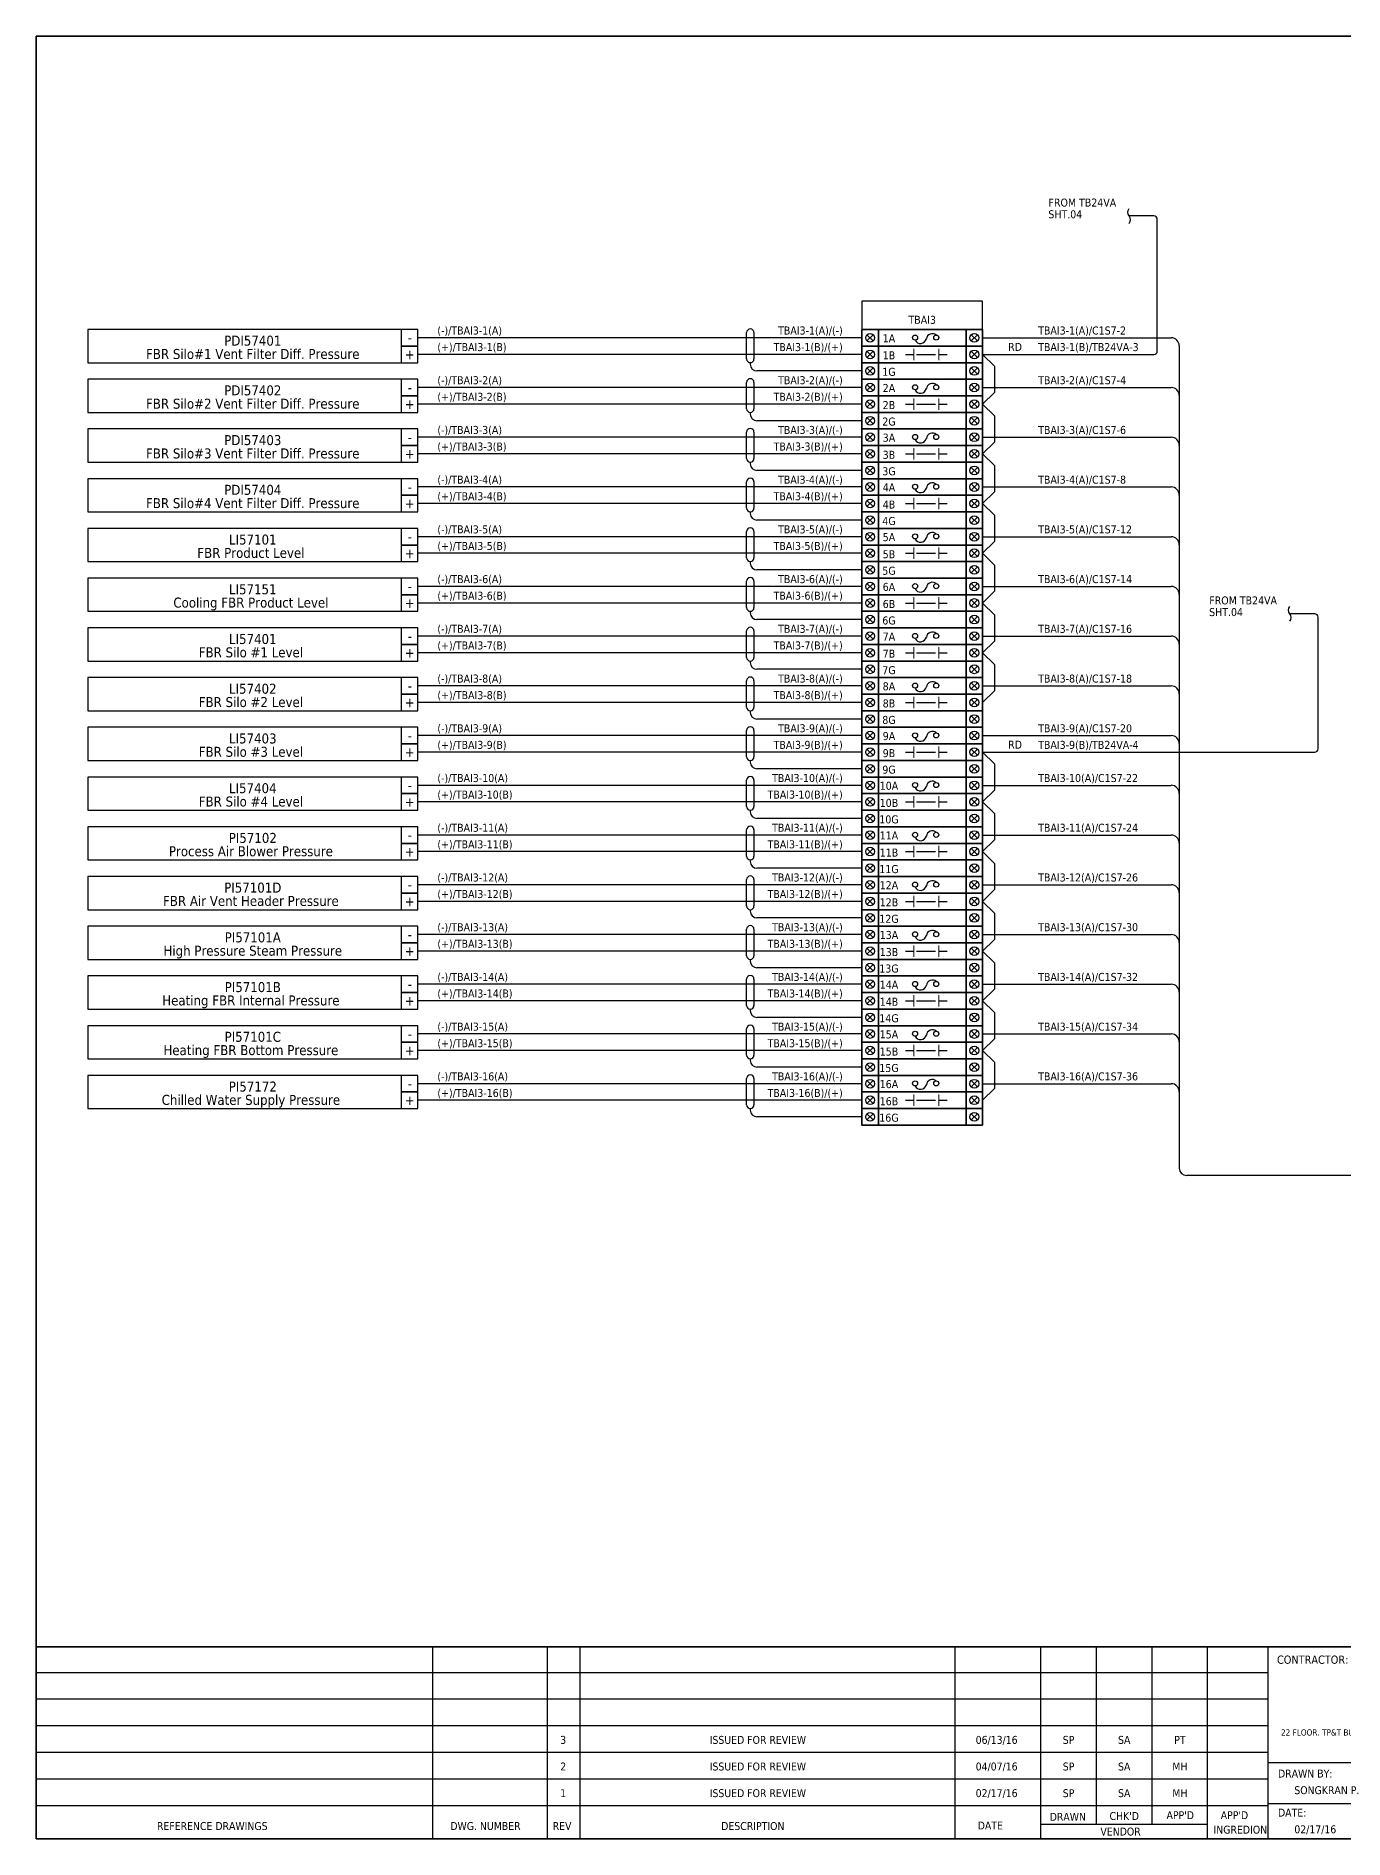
# Model space of a CAD drawing. Header units: millimetres. Extents: x 0 to 1792788, y -13 to 262234.
# Drawn here: x 680159 to 730002, y 184506 to 253193 of the extents above; entities that cross this region are included whole.
import ezdxf
from ezdxf.enums import TextEntityAlignment as Align

# ---------------------------------------------------------------- set-up
doc = ezdxf.new("R2010")
doc.units = ezdxf.units.MM
for name, color, linetype, lineweight in [('GT_1', 9, 'Continuous', 25), ('HELPPOINT', 7, 'Continuous', 25), ('MEMBER', 7, 'Continuous', 25), ('power', 7, 'Continuous', 25)]:
    doc.layers.add(name, color=color, linetype=linetype, lineweight=lineweight)
doc.styles.add('Tahoma', font='')
doc.styles.get('Tahoma').set_extended_font_data('Tahoma')

# ---------------------------------------------------------------- blocks, each defined once
blk = doc.blocks.new('TPA')
at = {"layer": 'GT_1', "color": 4, "ltscale": 25.4}
for p, q in [((14309938, 12749437), (14309938, 12757755)), ((14314900, 12749437), (14314900, 12757755)), ((14316319, 12749437), (14316319, 12757755)), ((14332560, 12749437), (14332560, 12757755)), ((14336263, 12749437), (14336263, 12757755)), ((14338674, 12750067), (14338674, 12757755)), ((14341086, 12750068), (14341086, 12757756)), ((14343490, 12749437), (14343490, 12757755)), ((14346116, 12749437), (14346116, 12757755)), ((14346116, 12756634), (14292753, 12756634)), ((14346116, 12755485), (14292753, 12755485)), ((14346116, 12754332), (14292753, 12754332)), ((14346116, 12753180), (14292753, 12753180)), ((14368833, 12752737), (14346116, 12752737)), ((14346116, 12752028), (14292753, 12752028)), ((14346114, 12750875), (14292753, 12750875)), ((14368833, 12750964), (14346116, 12750964)), ((14343490, 12750067), (14336263, 12750067))]:
    blk.add_line(p, q, dxfattribs=at)
at = {"layer": 'HELPPOINT', "color": 4, "lineweight": 35, "ltscale": 25.4}
for p, q in [((14292753, 12749437), (14292753, 12827491)), ((14292753, 12827491), (14405128, 12827491)), ((14292753, 12749437), (14292753, 12827491)), ((14292753, 12827491), (14405128, 12827491)), ((14405128, 12749437), (14292753, 12749437)), ((14405128, 12749437), (14292753, 12749437))]:
    blk.add_line(p, q, dxfattribs=at)
at = {"layer": 'MEMBER', "color": 4, "lineweight": 35, "ltscale": 25.4}
blk.add_line((14292753, 12757755), (14405128, 12757755), dxfattribs=at)
blk.add_line((14292753, 12757755), (14405128, 12757755), dxfattribs=at)
at = {"color": 4, "insert": (14367280, 12754629), "char_height": 268.15, "attachment_point": 3, "style": 'Tahoma'}
blk.add_mtext('ROCKWELL AUTOMATION THAI CO.,LTD.\\P22 FLOOR. TP&T BUILDING. 1 VIBHAVADEE 19, VIBHAVADEE-RANGSIT RD. CHATUCHAK, CHATUCHAK, BANGKOK 10900 THAILAND\\PTEL +66 (0) 2936-1500 FAX +66 (0) 2936-1511', dxfattribs=at)
at = {"layer": 'MEMBER', "color": 4, "style": 'Tahoma'}
for s, height, p in [('CONTRACTOR:', 356.48, (14346493, 12757021)), ('DRAWN BY:', 342.8, (14346536, 12752097)), ('SONGKRAN P.', 342.77, (14347243, 12751377)), ('REFERENCE DRAWINGS', 342.77, (14297988, 12749826)), ('DWG. NUMBER', 342.77, (14310694, 12749826)), ('REV', 342.8, (14315126, 12749826)), ('DESCRIPTION', 342.77, (14322425, 12749826)), ('DATE', 342.8, (14333532, 12749847)), ('DRAWN', 342.8, (14336649, 12750224)), ("CHK'D", 342.8, (14339241, 12750260)), ("APP'D", 342.8, (14341710, 12750294)), ("APP'D", 342.8, (14344056, 12750294)), ('DATE:', 342.8, (14346536, 12750407)), ('02/17/16', 342.8, (14347243, 12749683)), ('VENDOR', 342.8, (14338846, 12749586)), ('INGREDION', 342.8, (14343744, 12749668))]:
    blk.add_text(s, height=height, dxfattribs=at).set_placement(p)
for s, height, p in [('3', 343, (14315582, 12753726)), ('ISSUED FOR REVIEW', 342.77, (14324013, 12753726)), ('06/13/16', 342.8, (14334352, 12753726)), ('SP', 342.8, (14337466, 12753726)), ('SA', 342.8, (14339877, 12753726)), ('PT', 342.8, (14342288, 12753726)), ('2', 343, (14315582, 12752574)), ('ISSUED FOR REVIEW', 342.77, (14324013, 12752574)), ('04/07/16', 342.8, (14334352, 12752574)), ('SP', 342.8, (14337466, 12752574)), ('SA', 342.8, (14339877, 12752574)), ('MH', 342.8, (14342288, 12752574)), ('1', 343, (14315582, 12751421)), ('ISSUED FOR REVIEW', 342.77, (14324013, 12751421)), ('02/17/16', 342.8, (14334352, 12751421)), ('SP', 342.8, (14337466, 12751421)), ('SA', 342.8, (14339877, 12751421)), ('MH', 342.8, (14342288, 12751421))]:
    blk.add_text(s, height=height, dxfattribs=at).set_placement(p, align=Align.MIDDLE_CENTER)

msp = doc.modelspace()

# ---------------------------------------------------------------- linework, layer by layer
at = {"color": 1, "ltscale": 25.4}
for p, q in [((722760, 246338), (721814, 246338)), ((722887, 241192), (722887, 246211)), ((712059, 241814), (711824, 241579)), ((711824, 241814), (712059, 241579)), ((715798, 241814), (716034, 241579)), ((716034, 241814), (715798, 241579)), ((716232, 241065), (722760, 241065)), ((716232, 241065), (716678, 240619)), ((716678, 240619), (716678, 239617)), ((712059, 239920), (711824, 239685)), ((711824, 239920), (712059, 239685)), ((715798, 239920), (716034, 239685)), ((716034, 239920), (715798, 239685)), ((716232, 239171), (716678, 239617)), ((716232, 239171), (716678, 238724)), ((716678, 238724), (716678, 237723)), ((712059, 238025), (711824, 237790)), ((711824, 238025), (712059, 237790)), ((715798, 238025), (716034, 237790)), ((716034, 238025), (715798, 237790)), ((716232, 237276), (716678, 237723)), ((716232, 237276), (716678, 236830)), ((716678, 236830), (716678, 235828)), ((712059, 236131), (711824, 235896)), ((711824, 236131), (712059, 235896)), ((715798, 236131), (716034, 235896)), ((716034, 236131), (715798, 235896)), ((716232, 235382), (716678, 235828)), ((716232, 235382), (716678, 234935)), ((716678, 234935), (716678, 233934)), ((712059, 234236), (711824, 234001)), ((711824, 234236), (712059, 234001)), ((715798, 234236), (716034, 234001)), ((716034, 234236), (715798, 234001)), ((716232, 233487), (716678, 233934)), ((716232, 233487), (716678, 233041)), ((716678, 233041), (716678, 232039)), ((712059, 232342), (711824, 232107)), ((711824, 232342), (712059, 232107)), ((715798, 232342), (716034, 232107)), ((716034, 232342), (715798, 232107)), ((716232, 231593), (716678, 232039)), ((716232, 231593), (716678, 231146)), ((716678, 231146), (716678, 230145)), ((728886, 231182), (727939, 231182)), ((729013, 226036), (729013, 231055)), ((712059, 230447), (711824, 230212)), ((711824, 230447), (712059, 230212)), ((715798, 230447), (716034, 230212)), ((716034, 230447), (715798, 230212)), ((716232, 229698), (716678, 230145)), ((716232, 229698), (716678, 229252)), ((716678, 229252), (716678, 228250)), ((712059, 228553), (711824, 228318)), ((711824, 228553), (712059, 228318)), ((715798, 228553), (716034, 228318)), ((716034, 228553), (715798, 228318)), ((716232, 227804), (716678, 228250)), ((712059, 226658), (711824, 226423)), ((711824, 226658), (712059, 226423)), ((715798, 226658), (716034, 226423)), ((716034, 226658), (715798, 226423)), ((716232, 225909), (716678, 225463)), ((716232, 225909), (728886, 225909)), ((716678, 225463), (716678, 224462)), ((712059, 224764), (711824, 224529)), ((711824, 224764), (712059, 224529)), ((715798, 224764), (716034, 224529)), ((716034, 224764), (715798, 224529)), ((716232, 224015), (716678, 224462)), ((716232, 224015), (716678, 223568)), ((716678, 223568), (716678, 222567)), ((712059, 222870), (711824, 222635)), ((711824, 222870), (712059, 222635)), ((715798, 222870), (716034, 222635)), ((716034, 222870), (715798, 222635)), ((716232, 222121), (716678, 222567)), ((716232, 222121), (716678, 221674)), ((716678, 221674), (716678, 220673)), ((712059, 220975), (711824, 220740)), ((711824, 220975), (712059, 220740)), ((715798, 220975), (716034, 220740)), ((716034, 220975), (715798, 220740)), ((716232, 220226), (716678, 220673)), ((716232, 220226), (716678, 219780)), ((716678, 219780), (716678, 218778)), ((712059, 219081), (711824, 218846)), ((711824, 219081), (712059, 218846)), ((715798, 219081), (716034, 218846)), ((716034, 219081), (715798, 218846)), ((716232, 218332), (716678, 218778)), ((716232, 218332), (716678, 217885)), ((716678, 217885), (716678, 216884)), ((712059, 217186), (711824, 216951)), ((711824, 217186), (712059, 216951)), ((715798, 217186), (716034, 216951)), ((716034, 217186), (715798, 216951)), ((716232, 216437), (716678, 216884)), ((716232, 216437), (716678, 215991)), ((716678, 215991), (716678, 214989)), ((712059, 215292), (711824, 215057)), ((711824, 215292), (712059, 215057)), ((715798, 215292), (716034, 215057)), ((716034, 215292), (715798, 215057)), ((716232, 214543), (716678, 214989)), ((716232, 214543), (716678, 214096)), ((716678, 214096), (716678, 213095)), ((712059, 213397), (711824, 213162)), ((711824, 213397), (712059, 213162)), ((715798, 213397), (716034, 213162)), ((716034, 213397), (715798, 213162)), ((716232, 212648), (716678, 213095))]:
    msp.add_line(p, q, dxfattribs=at)
at = {"color": 3, "ltscale": 25.4}
for p, q in [((707519, 241894), (707519, 240890)), ((707379, 240750), (707379, 240688)), ((711626, 240434), (707633, 240434)), ((712059, 240551), (711824, 240316)), ((711824, 240551), (712059, 240316)), ((715798, 240551), (716034, 240316)), ((716034, 240551), (715798, 240316)), ((707519, 240000), (707519, 238995)), ((707379, 238855), (707379, 238793)), ((711626, 238539), (707633, 238539)), ((712059, 238657), (711824, 238422)), ((711824, 238657), (712059, 238422)), ((715798, 238657), (716034, 238422)), ((716034, 238657), (715798, 238422)), ((707519, 238105), (707519, 237101)), ((707379, 236961), (707379, 236899)), ((711626, 236645), (707633, 236645)), ((712059, 236762), (711824, 236527)), ((711824, 236762), (712059, 236527)), ((715798, 236762), (716034, 236527)), ((716034, 236762), (715798, 236527)), ((707519, 236211), (707519, 235206)), ((707379, 235066), (707379, 235004)), ((707519, 234316), (707519, 233312)), ((711626, 234750), (707633, 234750)), ((712059, 234868), (711824, 234633)), ((711824, 234868), (712059, 234633)), ((715798, 234868), (716034, 234633)), ((716034, 234868), (715798, 234633)), ((707379, 233172), (707379, 233110)), ((711626, 232856), (707633, 232856)), ((712059, 232973), (711824, 232738)), ((711824, 232973), (712059, 232738)), ((715798, 232973), (716034, 232738)), ((716034, 232973), (715798, 232738)), ((707519, 232422), (707519, 231417)), ((707379, 231277), (707379, 231215)), ((711626, 230961), (707633, 230961)), ((712059, 231079), (711824, 230844)), ((711824, 231079), (712059, 230844)), ((715798, 231079), (716034, 230844)), ((716034, 231079), (715798, 230844)), ((707519, 230527), (707519, 229523)), ((707379, 229383), (707379, 229321)), ((711626, 229067), (707633, 229067)), ((712059, 229184), (711824, 228949)), ((711824, 229184), (712059, 228949)), ((715798, 229184), (716034, 228949)), ((716034, 229184), (715798, 228949)), ((707519, 228633), (707519, 227628)), ((707379, 227489), (707379, 227426)), ((707519, 226739), (707519, 225734)), ((711626, 227172), (707633, 227172)), ((712059, 227290), (711824, 227055)), ((711824, 227290), (712059, 227055)), ((715798, 227290), (716034, 227055)), ((716034, 227290), (715798, 227055)), ((707379, 225594), (707379, 225532)), ((712059, 225395), (711824, 225160)), ((711824, 225395), (712059, 225160)), ((715798, 225395), (716034, 225160)), ((716034, 225395), (715798, 225160)), ((707519, 224844), (707519, 223839)), ((711626, 225278), (707633, 225278)), ((707379, 223700), (707379, 223638)), ((711626, 223384), (707633, 223384)), ((712059, 223501), (711824, 223266)), ((711824, 223501), (712059, 223266)), ((715798, 223501), (716034, 223266)), ((716034, 223501), (715798, 223266)), ((707519, 222950), (707519, 221945)), ((707379, 221805), (707379, 221743)), ((711626, 221489), (707633, 221489)), ((712059, 221607), (711824, 221372)), ((711824, 221607), (712059, 221372)), ((715798, 221607), (716034, 221372)), ((716034, 221607), (715798, 221372)), ((707519, 221055), (707519, 220050)), ((707379, 219911), (707379, 219849)), ((707519, 219161), (707519, 218156)), ((711626, 219595), (707633, 219595)), ((712059, 219712), (711824, 219477)), ((711824, 219712), (712059, 219477)), ((715798, 219712), (716034, 219477)), ((716034, 219712), (715798, 219477)), ((707379, 218016), (707379, 217954)), ((712059, 217818), (711824, 217583)), ((711824, 217818), (712059, 217583)), ((715798, 217818), (716034, 217583)), ((716034, 217818), (715798, 217583)), ((707519, 217266), (707519, 216261)), ((711626, 217700), (707633, 217700)), ((707379, 216122), (707379, 216060)), ((711626, 215806), (707633, 215806)), ((712059, 215923), (711824, 215688)), ((711824, 215923), (712059, 215688)), ((715798, 215923), (716034, 215688)), ((716034, 215923), (715798, 215688)), ((707519, 215372), (707519, 214367)), ((707379, 214227), (707379, 214165)), ((711626, 213911), (707633, 213911)), ((712059, 214029), (711824, 213794)), ((711824, 214029), (712059, 213794)), ((715798, 214029), (716034, 213794)), ((716034, 214029), (715798, 213794)), ((707519, 213477), (707519, 212473)), ((707379, 212333), (707379, 212271)), ((711626, 212017), (707633, 212017)), ((712059, 212134), (711824, 211899)), ((711824, 212134), (712059, 211899)), ((715798, 212134), (716034, 211899)), ((716034, 212134), (715798, 211899))]:
    msp.add_line(p, q, dxfattribs=at)
at = {"color": 4, "ltscale": 25.4}
for p, q in [((711626, 241697), (694709, 241697)), ((716232, 241697), (723420, 241697)), ((723725, 241392), (723725, 210061)), ((711626, 239802), (694709, 239802)), ((716232, 239802), (723420, 239802)), ((711626, 237908), (694709, 237908)), ((716232, 237908), (723420, 237908)), ((711626, 236013), (694709, 236013)), ((716232, 236013), (723420, 236013)), ((711626, 234119), (694709, 234119)), ((716232, 234119), (723420, 234119)), ((711626, 232224), (694709, 232224)), ((716232, 232224), (723420, 232224)), ((711626, 230330), (694709, 230330)), ((716232, 230330), (723420, 230330)), ((711626, 228435), (694709, 228435)), ((716232, 228435), (723420, 228435)), ((711626, 226541), (694709, 226541)), ((716232, 226541), (723420, 226541)), ((711626, 224646), (694709, 224646)), ((716232, 224646), (723420, 224646)), ((711626, 222752), (694709, 222752)), ((716232, 222752), (723420, 222752)), ((711626, 220858), (694709, 220858)), ((716232, 220858), (723420, 220858)), ((711626, 218963), (694709, 218963)), ((716232, 218963), (723420, 218963)), ((711626, 217069), (694709, 217069)), ((716232, 217069), (723420, 217069)), ((711626, 215174), (694709, 215174)), ((716232, 215174), (723420, 215174)), ((711626, 213280), (694709, 213280)), ((716232, 213280), (723420, 213280)), ((753178, 209780), (724006, 209780))]:
    msp.add_line(p, q, dxfattribs=at)
at = {"color": 7, "ltscale": 25.4}
for p, q in [((712059, 241183), (711824, 240948)), ((711824, 241183), (712059, 240948)), ((715798, 241183), (716034, 240948)), ((716034, 241183), (715798, 240948)), ((711626, 241065), (694709, 241065)), ((713293, 241065), (713611, 241065)), ((713711, 241065), (714437, 241065)), ((714565, 241065), (714883, 241065)), ((711626, 239171), (694709, 239171)), ((712059, 239288), (711824, 239053)), ((711824, 239288), (712059, 239053)), ((713293, 239171), (713611, 239171)), ((713711, 239171), (714437, 239171)), ((714565, 239171), (714883, 239171)), ((715798, 239288), (716034, 239053)), ((716034, 239288), (715798, 239053)), ((711626, 237276), (694709, 237276)), ((712059, 237394), (711824, 237159)), ((711824, 237394), (712059, 237159)), ((713293, 237276), (713611, 237276)), ((713711, 237276), (714437, 237276)), ((714565, 237276), (714883, 237276)), ((715798, 237394), (716034, 237159)), ((716034, 237394), (715798, 237159)), ((711626, 235382), (694709, 235382)), ((712059, 235499), (711824, 235264)), ((711824, 235499), (712059, 235264)), ((713293, 235382), (713611, 235382)), ((713711, 235382), (714437, 235382)), ((714565, 235382), (714883, 235382)), ((715798, 235499), (716034, 235264)), ((716034, 235499), (715798, 235264)), ((712059, 233605), (711824, 233370)), ((711824, 233605), (712059, 233370)), ((715798, 233605), (716034, 233370)), ((716034, 233605), (715798, 233370)), ((711626, 233487), (694709, 233487)), ((713293, 233487), (713611, 233487)), ((713711, 233487), (714437, 233487)), ((714565, 233487), (714883, 233487)), ((711626, 231593), (694709, 231593)), ((712059, 231710), (711824, 231475)), ((711824, 231710), (712059, 231475)), ((713293, 231593), (713611, 231593)), ((713711, 231593), (714437, 231593)), ((714565, 231593), (714883, 231593)), ((715798, 231710), (716034, 231475)), ((716034, 231710), (715798, 231475)), ((711626, 229698), (694709, 229698)), ((712059, 229816), (711824, 229581)), ((711824, 229816), (712059, 229581)), ((713293, 229698), (713611, 229698)), ((713711, 229698), (714437, 229698)), ((714565, 229698), (714883, 229698)), ((715798, 229816), (716034, 229581)), ((716034, 229816), (715798, 229581)), ((711626, 227804), (694709, 227804)), ((712059, 227921), (711824, 227686)), ((711824, 227921), (712059, 227686)), ((713293, 227804), (713611, 227804)), ((713711, 227804), (714437, 227804)), ((714565, 227804), (714883, 227804)), ((715798, 227921), (716034, 227686)), ((716034, 227921), (715798, 227686)), ((712059, 226027), (711824, 225792)), ((711824, 226027), (712059, 225792)), ((715798, 226027), (716034, 225792)), ((716034, 226027), (715798, 225792)), ((711626, 225909), (694709, 225909)), ((713293, 225909), (713611, 225909)), ((713711, 225909), (714437, 225909)), ((714565, 225909), (714883, 225909)), ((711626, 224015), (694709, 224015)), ((712059, 224132), (711824, 223897)), ((711824, 224132), (712059, 223897)), ((713293, 224015), (713611, 224015)), ((713711, 224015), (714437, 224015)), ((714565, 224015), (714883, 224015)), ((715798, 224132), (716034, 223897)), ((716034, 224132), (715798, 223897)), ((711626, 222121), (694709, 222121)), ((712059, 222238), (711824, 222003)), ((711824, 222238), (712059, 222003)), ((713293, 222121), (713611, 222121)), ((713711, 222121), (714437, 222121)), ((714565, 222121), (714883, 222121)), ((715798, 222238), (716034, 222003)), ((716034, 222238), (715798, 222003)), ((711626, 220226), (694709, 220226)), ((712059, 220344), (711824, 220109)), ((711824, 220344), (712059, 220109)), ((713293, 220226), (713611, 220226)), ((713711, 220226), (714437, 220226)), ((714565, 220226), (714883, 220226)), ((715798, 220344), (716034, 220109)), ((716034, 220344), (715798, 220109)), ((712059, 218449), (711824, 218214)), ((711824, 218449), (712059, 218214)), ((715798, 218449), (716034, 218214)), ((716034, 218449), (715798, 218214)), ((711626, 218332), (694709, 218332)), ((713293, 218332), (713611, 218332)), ((713711, 218332), (714437, 218332)), ((714565, 218332), (714883, 218332)), ((711626, 216437), (694709, 216437)), ((712059, 216555), (711824, 216320)), ((711824, 216555), (712059, 216320)), ((713293, 216437), (713611, 216437)), ((713711, 216437), (714437, 216437)), ((714565, 216437), (714883, 216437)), ((715798, 216555), (716034, 216320)), ((716034, 216555), (715798, 216320)), ((711626, 214543), (694709, 214543)), ((712059, 214660), (711824, 214425)), ((711824, 214660), (712059, 214425)), ((713293, 214543), (713611, 214543)), ((713711, 214543), (714437, 214543)), ((714565, 214543), (714883, 214543)), ((715798, 214660), (716034, 214425)), ((716034, 214660), (715798, 214425)), ((711626, 212648), (694709, 212648)), ((712059, 212766), (711824, 212531)), ((711824, 212766), (712059, 212531)), ((713293, 212648), (713611, 212648)), ((713711, 212648), (714437, 212648)), ((714565, 212648), (714883, 212648)), ((715798, 212766), (716034, 212531)), ((716034, 212766), (715798, 212531))]:
    msp.add_line(p, q, dxfattribs=at)
at = {"color": 7, "lineweight": 9, "ltscale": 25.4}
for p, q in [((713611, 240848), (713611, 241282)), ((714565, 240848), (714565, 241282)), ((713611, 238954), (713611, 239387)), ((714565, 238954), (714565, 239387)), ((713611, 237060), (713611, 237493)), ((714565, 237060), (714565, 237493)), ((713611, 235165), (713611, 235599)), ((714565, 235165), (714565, 235599)), ((713611, 233271), (713611, 233704)), ((714565, 233271), (714565, 233704)), ((713611, 231376), (713611, 231810)), ((714565, 231376), (714565, 231810)), ((713611, 229482), (713611, 229915)), ((714565, 229482), (714565, 229915)), ((713611, 227587), (713611, 228021)), ((714565, 227587), (714565, 228021)), ((713611, 225693), (713611, 226126)), ((714565, 225693), (714565, 226126)), ((713611, 223798), (713611, 224232)), ((714565, 223798), (714565, 224232)), ((713611, 221904), (713611, 222337)), ((714565, 221904), (714565, 222337)), ((713611, 220009), (713611, 220443)), ((714565, 220009), (714565, 220443)), ((713611, 218115), (713611, 218548)), ((714565, 218115), (714565, 218548)), ((713611, 216220), (713611, 216654)), ((714565, 216220), (714565, 216654)), ((713611, 214326), (713611, 214759)), ((714565, 214326), (714565, 214759)), ((713611, 212431), (713611, 212865)), ((714565, 212431), (714565, 212865))]:
    msp.add_line(p, q, dxfattribs=at)
at = {"color": 1, "ltscale": 25.4}
for points in [[(721814, 246056, 0.351), (721814, 246338, -0.351), (721814, 246620, 2.081666)], [(727939, 230901, 0.351), (727939, 231182, -0.351), (727939, 231464, 2.081666)]]:
    msp.add_lwpolyline(points, format="xyb", dxfattribs=at)
at = {"color": 4, "ltscale": 25.4}
msp.add_lwpolyline([(711626, 242012), (716232, 242012), (716232, 243091), (711626, 243091)], close=True, dxfattribs=at)
at = {"color": 2, "ltscale": 25.4}
for points in [[(682128, 240749), (694709, 240749), (694709, 242012), (682128, 242012)], [(682128, 238855), (694709, 238855), (694709, 240118), (682128, 240118)], [(682128, 236961), (694709, 236961), (694709, 238223), (682128, 238223)], [(682128, 235066), (694709, 235066), (694709, 236329), (682128, 236329)], [(682128, 233172), (694709, 233172), (694709, 234435), (682128, 234435)], [(682128, 231277), (694709, 231277), (694709, 232540), (682128, 232540)], [(682128, 229383), (694709, 229383), (694709, 230646), (682128, 230646)], [(682128, 227488), (694709, 227488), (694709, 228751), (682128, 228751)], [(682128, 225594), (694709, 225594), (694709, 226857), (682128, 226857)], [(682128, 223699), (694709, 223699), (694709, 224962), (682128, 224962)], [(682128, 221805), (694709, 221805), (694709, 223068), (682128, 223068)], [(682128, 219910), (694709, 219910), (694709, 221173), (682128, 221173)], [(682128, 218016), (694709, 218016), (694709, 219279), (682128, 219279)], [(682128, 216121), (694709, 216121), (694709, 217384), (682128, 217384)], [(682128, 214227), (694709, 214227), (694709, 215490), (682128, 215490)], [(682128, 212332), (694709, 212332), (694709, 213595), (682128, 213595)]]:
    msp.add_lwpolyline(points, close=True, dxfattribs=at)
at = {"color": 7, "ltscale": 25.4}
for points in [[(694077, 241381), (694709, 241381), (694709, 242012), (694077, 242012)], [(694077, 240749), (694709, 240749), (694709, 241381), (694077, 241381)], [(711626, 240749), (712258, 240749), (712258, 241381), (711626, 241381)], [(712258, 240749), (715600, 240749), (715600, 241381), (712258, 241381)], [(715600, 240749), (716232, 240749), (716232, 241381), (715600, 241381)], [(694077, 239486), (694709, 239486), (694709, 240118), (694077, 240118)], [(694077, 238855), (694709, 238855), (694709, 239486), (694077, 239486)], [(711626, 238855), (712258, 238855), (712258, 239486), (711626, 239486)], [(712258, 238855), (715600, 238855), (715600, 239486), (712258, 239486)], [(715600, 238855), (716232, 238855), (716232, 239486), (715600, 239486)], [(694077, 237592), (694709, 237592), (694709, 238223), (694077, 238223)], [(694077, 236961), (694709, 236961), (694709, 237592), (694077, 237592)], [(711626, 236961), (712258, 236961), (712258, 237592), (711626, 237592)], [(712258, 236961), (715600, 236961), (715600, 237592), (712258, 237592)], [(715600, 236961), (716232, 236961), (716232, 237592), (715600, 237592)], [(694077, 235698), (694709, 235698), (694709, 236329), (694077, 236329)], [(694077, 235066), (694709, 235066), (694709, 235698), (694077, 235698)], [(711626, 235066), (712258, 235066), (712258, 235698), (711626, 235698)], [(712258, 235066), (715600, 235066), (715600, 235698), (712258, 235698)], [(715600, 235066), (716232, 235066), (716232, 235698), (715600, 235698)], [(694077, 233803), (694709, 233803), (694709, 234435), (694077, 234435)], [(694077, 233172), (694709, 233172), (694709, 233803), (694077, 233803)], [(711626, 233172), (712258, 233172), (712258, 233803), (711626, 233803)], [(712258, 233172), (715600, 233172), (715600, 233803), (712258, 233803)], [(715600, 233172), (716232, 233172), (716232, 233803), (715600, 233803)], [(694077, 231909), (694709, 231909), (694709, 232540), (694077, 232540)], [(694077, 231277), (694709, 231277), (694709, 231909), (694077, 231909)], [(711626, 231277), (712258, 231277), (712258, 231909), (711626, 231909)], [(712258, 231277), (715600, 231277), (715600, 231909), (712258, 231909)], [(715600, 231277), (716232, 231277), (716232, 231909), (715600, 231909)], [(694077, 230014), (694709, 230014), (694709, 230646), (694077, 230646)], [(694077, 229383), (694709, 229383), (694709, 230014), (694077, 230014)], [(711626, 229383), (712258, 229383), (712258, 230014), (711626, 230014)], [(712258, 229383), (715600, 229383), (715600, 230014), (712258, 230014)], [(715600, 229383), (716232, 229383), (716232, 230014), (715600, 230014)], [(694077, 228120), (694709, 228120), (694709, 228751), (694077, 228751)], [(694077, 227488), (694709, 227488), (694709, 228120), (694077, 228120)], [(711626, 227488), (712258, 227488), (712258, 228120), (711626, 228120)], [(712258, 227488), (715600, 227488), (715600, 228120), (712258, 228120)], [(715600, 227488), (716232, 227488), (716232, 228120), (715600, 228120)], [(694077, 226225), (694709, 226225), (694709, 226857), (694077, 226857)], [(694077, 225594), (694709, 225594), (694709, 226225), (694077, 226225)], [(711626, 225594), (712258, 225594), (712258, 226225), (711626, 226225)], [(712258, 225594), (715600, 225594), (715600, 226225), (712258, 226225)], [(715600, 225594), (716232, 225594), (716232, 226225), (715600, 226225)], [(694077, 224331), (694709, 224331), (694709, 224962), (694077, 224962)], [(694077, 223699), (694709, 223699), (694709, 224331), (694077, 224331)], [(711626, 223699), (712258, 223699), (712258, 224331), (711626, 224331)], [(712258, 223699), (715600, 223699), (715600, 224331), (712258, 224331)], [(715600, 223699), (716232, 223699), (716232, 224331), (715600, 224331)], [(694077, 222436), (694709, 222436), (694709, 223068), (694077, 223068)], [(694077, 221805), (694709, 221805), (694709, 222436), (694077, 222436)], [(711626, 221805), (712258, 221805), (712258, 222436), (711626, 222436)], [(712258, 221805), (715600, 221805), (715600, 222436), (712258, 222436)], [(715600, 221805), (716232, 221805), (716232, 222436), (715600, 222436)], [(694077, 220542), (694709, 220542), (694709, 221173), (694077, 221173)], [(694077, 219910), (694709, 219910), (694709, 220542), (694077, 220542)], [(711626, 219910), (712258, 219910), (712258, 220542), (711626, 220542)], [(712258, 219910), (715600, 219910), (715600, 220542), (712258, 220542)], [(715600, 219910), (716232, 219910), (716232, 220542), (715600, 220542)], [(694077, 218647), (694709, 218647), (694709, 219279), (694077, 219279)], [(694077, 218016), (694709, 218016), (694709, 218647), (694077, 218647)], [(711626, 218016), (712258, 218016), (712258, 218647), (711626, 218647)], [(712258, 218016), (715600, 218016), (715600, 218647), (712258, 218647)], [(715600, 218016), (716232, 218016), (716232, 218647), (715600, 218647)], [(694077, 216753), (694709, 216753), (694709, 217384), (694077, 217384)], [(694077, 216121), (694709, 216121), (694709, 216753), (694077, 216753)], [(711626, 216121), (712258, 216121), (712258, 216753), (711626, 216753)], [(712258, 216121), (715600, 216121), (715600, 216753), (712258, 216753)], [(715600, 216121), (716232, 216121), (716232, 216753), (715600, 216753)], [(694077, 214858), (694709, 214858), (694709, 215490), (694077, 215490)], [(694077, 214227), (694709, 214227), (694709, 214858), (694077, 214858)], [(711626, 214227), (712258, 214227), (712258, 214858), (711626, 214858)], [(712258, 214227), (715600, 214227), (715600, 214858), (712258, 214858)], [(715600, 214227), (716232, 214227), (716232, 214858), (715600, 214858)], [(694077, 212964), (694709, 212964), (694709, 213595), (694077, 213595)], [(694077, 212332), (694709, 212332), (694709, 212964), (694077, 212964)], [(711626, 212332), (712258, 212332), (712258, 212964), (711626, 212964)], [(712258, 212332), (715600, 212332), (715600, 212964), (712258, 212964)], [(715600, 212332), (716232, 212332), (716232, 212964), (715600, 212964)]]:
    msp.add_lwpolyline(points, close=True, dxfattribs=at)
at = {"color": 3, "ltscale": 25.4}
for points in [[(707239, 240890), (707239, 240890), (707239, 241894)], [(707239, 238995), (707239, 238995), (707239, 240000)], [(707239, 237101), (707239, 237101), (707239, 238105)], [(707239, 235206), (707239, 235206), (707239, 236211)], [(707239, 233312), (707239, 233312), (707239, 234316)], [(707239, 231417), (707239, 231417), (707239, 232422)], [(707239, 229523), (707239, 229523), (707239, 230527)], [(707239, 227628), (707239, 227628), (707239, 228633)], [(707239, 225734), (707239, 225734), (707239, 226739)], [(707239, 223839), (707239, 223839), (707239, 224844)], [(707239, 221945), (707239, 221945), (707239, 222950)], [(707239, 220050), (707239, 220050), (707239, 221055)], [(707239, 218156), (707239, 218156), (707239, 219161)], [(707239, 216261), (707239, 216261), (707239, 217266)], [(707239, 214367), (707239, 214367), (707239, 215372)], [(707239, 212473), (707239, 212473), (707239, 213477)]]:
    msp.add_lwpolyline(points, dxfattribs=at)
at = {"color": 1, "ltscale": 25.4}
for points in [[(711626, 241381), (712258, 241381), (712258, 242012), (711626, 242012)], [(712258, 241381), (715600, 241381), (715600, 242012), (712258, 242012)], [(715600, 241381), (716232, 241381), (716232, 242012), (715600, 242012)], [(711626, 239486), (712258, 239486), (712258, 240118), (711626, 240118)], [(712258, 239486), (715600, 239486), (715600, 240118), (712258, 240118)], [(715600, 239486), (716232, 239486), (716232, 240118), (715600, 240118)], [(711626, 237592), (712258, 237592), (712258, 238223), (711626, 238223)], [(712258, 237592), (715600, 237592), (715600, 238223), (712258, 238223)], [(715600, 237592), (716232, 237592), (716232, 238223), (715600, 238223)], [(711626, 235698), (712258, 235698), (712258, 236329), (711626, 236329)], [(712258, 235698), (715600, 235698), (715600, 236329), (712258, 236329)], [(715600, 235698), (716232, 235698), (716232, 236329), (715600, 236329)], [(711626, 233803), (712258, 233803), (712258, 234435), (711626, 234435)], [(712258, 233803), (715600, 233803), (715600, 234435), (712258, 234435)], [(715600, 233803), (716232, 233803), (716232, 234435), (715600, 234435)], [(711626, 231909), (712258, 231909), (712258, 232540), (711626, 232540)], [(712258, 231909), (715600, 231909), (715600, 232540), (712258, 232540)], [(715600, 231909), (716232, 231909), (716232, 232540), (715600, 232540)], [(711626, 230014), (712258, 230014), (712258, 230646), (711626, 230646)], [(712258, 230014), (715600, 230014), (715600, 230646), (712258, 230646)], [(715600, 230014), (716232, 230014), (716232, 230646), (715600, 230646)], [(711626, 228120), (712258, 228120), (712258, 228751), (711626, 228751)], [(712258, 228120), (715600, 228120), (715600, 228751), (712258, 228751)], [(715600, 228120), (716232, 228120), (716232, 228751), (715600, 228751)], [(711626, 226225), (712258, 226225), (712258, 226857), (711626, 226857)], [(712258, 226225), (715600, 226225), (715600, 226857), (712258, 226857)], [(715600, 226225), (716232, 226225), (716232, 226857), (715600, 226857)], [(711626, 224331), (712258, 224331), (712258, 224962), (711626, 224962)], [(712258, 224331), (715600, 224331), (715600, 224962), (712258, 224962)], [(715600, 224331), (716232, 224331), (716232, 224962), (715600, 224962)], [(711626, 222436), (712258, 222436), (712258, 223068), (711626, 223068)], [(712258, 222436), (715600, 222436), (715600, 223068), (712258, 223068)], [(715600, 222436), (716232, 222436), (716232, 223068), (715600, 223068)], [(711626, 220542), (712258, 220542), (712258, 221173), (711626, 221173)], [(712258, 220542), (715600, 220542), (715600, 221173), (712258, 221173)], [(715600, 220542), (716232, 220542), (716232, 221173), (715600, 221173)], [(711626, 218647), (712258, 218647), (712258, 219279), (711626, 219279)], [(712258, 218647), (715600, 218647), (715600, 219279), (712258, 219279)], [(715600, 218647), (716232, 218647), (716232, 219279), (715600, 219279)], [(711626, 216753), (712258, 216753), (712258, 217384), (711626, 217384)], [(712258, 216753), (715600, 216753), (715600, 217384), (712258, 217384)], [(715600, 216753), (716232, 216753), (716232, 217384), (715600, 217384)], [(711626, 214858), (712258, 214858), (712258, 215490), (711626, 215490)], [(712258, 214858), (715600, 214858), (715600, 215490), (712258, 215490)], [(715600, 214858), (716232, 214858), (716232, 215490), (715600, 215490)], [(711626, 212964), (712258, 212964), (712258, 213595), (711626, 213595)], [(712258, 212964), (715600, 212964), (715600, 213595), (712258, 213595)], [(715600, 212964), (716232, 212964), (716232, 213595), (715600, 213595)]]:
    msp.add_lwpolyline(points, close=True, dxfattribs=at)
at = {"color": 7, "lineweight": 30, "ltscale": 25.4}
for points in [[(711626, 242012), (716232, 242012), (716232, 240118), (711626, 240118), (711626, 242012)], [(711626, 240118), (716232, 240118), (716232, 238223), (711626, 238223), (711626, 240118)], [(711626, 238223), (716232, 238223), (716232, 236329), (711626, 236329), (711626, 238223)], [(711626, 236329), (716232, 236329), (716232, 234435), (711626, 234435), (711626, 236329)], [(711626, 234435), (716232, 234435), (716232, 232540), (711626, 232540), (711626, 234435)], [(711626, 232540), (716232, 232540), (716232, 230646), (711626, 230646), (711626, 232540)], [(711626, 230646), (716232, 230646), (716232, 228751), (711626, 228751), (711626, 230646)], [(711626, 228751), (716232, 228751), (716232, 226857), (711626, 226857), (711626, 228751)], [(711626, 226857), (716232, 226857), (716232, 224962), (711626, 224962), (711626, 226857)], [(711626, 224962), (716232, 224962), (716232, 223068), (711626, 223068), (711626, 224962)], [(711626, 223068), (716232, 223068), (716232, 221173), (711626, 221173), (711626, 223068)], [(711626, 221173), (716232, 221173), (716232, 219279), (711626, 219279), (711626, 221173)], [(711626, 219279), (716232, 219279), (716232, 217384), (711626, 217384), (711626, 219279)], [(711626, 217384), (716232, 217384), (716232, 215490), (711626, 215490), (711626, 217384)], [(711626, 215490), (716232, 215490), (716232, 213595), (711626, 213595), (711626, 215490)], [(711626, 213595), (716232, 213595), (716232, 211701), (711626, 211701), (711626, 213595)]]:
    msp.add_lwpolyline(points, dxfattribs=at)
at = {"color": 3, "ltscale": 25.4}
for points in [[(711626, 240118), (712258, 240118), (712258, 240749), (711626, 240749)], [(712258, 240118), (715600, 240118), (715600, 240749), (712258, 240749)], [(715600, 240118), (716232, 240118), (716232, 240749), (715600, 240749)], [(711626, 238223), (712258, 238223), (712258, 238855), (711626, 238855)], [(712258, 238223), (715600, 238223), (715600, 238855), (712258, 238855)], [(715600, 238223), (716232, 238223), (716232, 238855), (715600, 238855)], [(711626, 236329), (712258, 236329), (712258, 236961), (711626, 236961)], [(712258, 236329), (715600, 236329), (715600, 236961), (712258, 236961)], [(715600, 236329), (716232, 236329), (716232, 236961), (715600, 236961)], [(711626, 234435), (712258, 234435), (712258, 235066), (711626, 235066)], [(712258, 234435), (715600, 234435), (715600, 235066), (712258, 235066)], [(715600, 234435), (716232, 234435), (716232, 235066), (715600, 235066)], [(711626, 232540), (712258, 232540), (712258, 233172), (711626, 233172)], [(712258, 232540), (715600, 232540), (715600, 233172), (712258, 233172)], [(715600, 232540), (716232, 232540), (716232, 233172), (715600, 233172)], [(711626, 230646), (712258, 230646), (712258, 231277), (711626, 231277)], [(712258, 230646), (715600, 230646), (715600, 231277), (712258, 231277)], [(715600, 230646), (716232, 230646), (716232, 231277), (715600, 231277)], [(711626, 228751), (712258, 228751), (712258, 229383), (711626, 229383)], [(712258, 228751), (715600, 228751), (715600, 229383), (712258, 229383)], [(715600, 228751), (716232, 228751), (716232, 229383), (715600, 229383)], [(711626, 226857), (712258, 226857), (712258, 227488), (711626, 227488)], [(712258, 226857), (715600, 226857), (715600, 227488), (712258, 227488)], [(715600, 226857), (716232, 226857), (716232, 227488), (715600, 227488)], [(711626, 224962), (712258, 224962), (712258, 225594), (711626, 225594)], [(712258, 224962), (715600, 224962), (715600, 225594), (712258, 225594)], [(715600, 224962), (716232, 224962), (716232, 225594), (715600, 225594)], [(711626, 223068), (712258, 223068), (712258, 223699), (711626, 223699)], [(712258, 223068), (715600, 223068), (715600, 223699), (712258, 223699)], [(715600, 223068), (716232, 223068), (716232, 223699), (715600, 223699)], [(711626, 221173), (712258, 221173), (712258, 221805), (711626, 221805)], [(712258, 221173), (715600, 221173), (715600, 221805), (712258, 221805)], [(715600, 221173), (716232, 221173), (716232, 221805), (715600, 221805)], [(711626, 219279), (712258, 219279), (712258, 219910), (711626, 219910)], [(712258, 219279), (715600, 219279), (715600, 219910), (712258, 219910)], [(715600, 219279), (716232, 219279), (716232, 219910), (715600, 219910)], [(711626, 217384), (712258, 217384), (712258, 218016), (711626, 218016)], [(712258, 217384), (715600, 217384), (715600, 218016), (712258, 218016)], [(715600, 217384), (716232, 217384), (716232, 218016), (715600, 218016)], [(711626, 215490), (712258, 215490), (712258, 216121), (711626, 216121)], [(712258, 215490), (715600, 215490), (715600, 216121), (712258, 216121)], [(715600, 215490), (716232, 215490), (716232, 216121), (715600, 216121)], [(711626, 213595), (712258, 213595), (712258, 214227), (711626, 214227)], [(712258, 213595), (715600, 213595), (715600, 214227), (712258, 214227)], [(715600, 213595), (716232, 213595), (716232, 214227), (715600, 214227)], [(711626, 211701), (712258, 211701), (712258, 212332), (711626, 212332)], [(712258, 211701), (715600, 211701), (715600, 212332), (712258, 212332)], [(715600, 211701), (716232, 211701), (716232, 212332), (715600, 212332)]]:
    msp.add_lwpolyline(points, close=True, dxfattribs=at)
at = {"color": 1, "ltscale": 25.4}
for centre in [(711942, 241697), (715916, 241697), (711942, 239802), (715916, 239802), (711942, 237908), (715916, 237908), (711942, 236013), (715916, 236013), (711942, 234119), (715916, 234119), (711942, 232224), (715916, 232224), (711942, 230330), (715916, 230330), (711942, 228435), (715916, 228435), (711942, 226541), (715916, 226541), (711942, 224646), (715916, 224646), (711942, 222752), (715916, 222752), (711942, 220858), (715916, 220858), (711942, 218963), (715916, 218963), (711942, 217069), (715916, 217069), (711942, 215174), (715916, 215174), (711942, 213280), (715916, 213280)]:
    msp.add_circle(centre, 166, dxfattribs=at)
at = {"color": 7, "ltscale": 25.4}
for centre in [(711942, 241065), (715916, 241065), (711942, 239171), (715916, 239171), (711942, 237276), (715916, 237276), (711942, 235382), (715916, 235382), (711942, 233487), (715916, 233487), (711942, 231593), (715916, 231593), (711942, 229698), (715916, 229698), (711942, 227804), (715916, 227804), (711942, 225909), (715916, 225909), (711942, 224015), (715916, 224015), (711942, 222121), (715916, 222121), (711942, 220226), (715916, 220226), (711942, 218332), (715916, 218332), (711942, 216437), (715916, 216437), (711942, 214543), (715916, 214543), (711942, 212648), (715916, 212648)]:
    msp.add_circle(centre, 166, dxfattribs=at)
at = {"color": 3, "ltscale": 25.4}
for centre in [(711942, 240434), (715916, 240434), (711942, 238539), (715916, 238539), (711942, 236645), (715916, 236645), (711942, 234750), (715916, 234750), (711942, 232856), (715916, 232856), (711942, 230961), (715916, 230961), (711942, 229067), (715916, 229067), (711942, 227172), (715916, 227172), (711942, 225278), (715916, 225278), (711942, 223384), (715916, 223384), (711942, 221489), (715916, 221489), (711942, 219595), (715916, 219595), (711942, 217700), (715916, 217700), (711942, 215806), (715916, 215806), (711942, 213911), (715916, 213911), (711942, 212017), (715916, 212017)]:
    msp.add_circle(centre, 166, dxfattribs=at)
at = {"color": 1, "ltscale": 25.4}
for centre, start, end in [((722760, 246211), 0, 90), ((722760, 241192), 270, 0), ((728886, 231055), 0, 90), ((728886, 226036), 270, 0)]:
    msp.add_arc(centre, 127, start, end, dxfattribs=at)
at = {"color": 3, "ltscale": 25.4}
for centre, radius, start, end in [((707379, 241894), 140, 0, 180), ((707379, 240890), 140, 180, 0), ((707633, 240688), 254, 180, 270), ((707379, 240000), 140, 0, 180), ((707379, 238995), 140, 180, 0), ((707633, 238793), 254, 180, 270), ((707379, 238105), 140, 0, 180), ((707379, 237101), 140, 180, 0), ((707379, 236211), 140, 0, 180), ((707633, 236899), 254, 180, 270), ((707379, 235206), 140, 180, 0), ((707633, 235004), 254, 180, 270), ((707379, 234316), 140, 0, 180), ((707379, 233312), 140, 180, 0), ((707633, 233110), 254, 180, 270), ((707379, 232422), 140, 0, 180), ((707379, 231417), 140, 180, 0), ((707633, 231215), 254, 180, 270), ((707379, 230527), 140, 0, 180), ((707379, 229523), 140, 180, 0), ((707379, 228633), 140, 0, 180), ((707633, 229321), 254, 180, 270), ((707379, 227628), 140, 180, 0), ((707633, 227426), 254, 180, 270), ((707379, 226739), 140, 0, 180), ((707379, 225734), 140, 180, 0), ((707633, 225532), 254, 180, 270), ((707379, 224844), 140, 0, 180), ((707379, 223839), 140, 180, 0), ((707633, 223638), 254, 180, 270), ((707379, 222950), 140, 0, 180), ((707379, 221945), 140, 180, 0), ((707379, 221055), 140, 0, 180), ((707633, 221743), 254, 180, 270), ((707379, 220050), 140, 180, 0), ((707633, 219849), 254, 180, 270), ((707379, 219161), 140, 0, 180), ((707379, 218156), 140, 180, 0), ((707633, 217954), 254, 180, 270), ((707379, 217266), 140, 0, 180), ((707379, 216261), 140, 180, 0), ((707633, 216060), 254, 180, 270), ((707379, 215372), 140, 0, 180), ((707379, 214367), 140, 180, 0), ((707379, 213477), 140, 0, 180), ((707633, 214165), 254, 180, 270), ((707379, 212473), 140, 180, 0), ((707633, 212271), 254, 180, 270)]:
    msp.add_arc(centre, radius, start, end, dxfattribs=at)
at = {"color": 4, "ltscale": 25.4}
for centre, radius, start, end in [((723420, 241392), 305, 0, 90), ((723420, 239497), 305, 0, 90), ((723420, 237603), 305, 0, 90), ((723420, 235708), 305, 0, 90), ((723420, 233814), 305, 0, 90), ((723420, 231920), 305, 0, 90), ((723420, 230025), 305, 0, 90), ((723420, 228131), 305, 0, 90), ((723420, 226236), 305, 0, 90), ((723420, 224342), 305, 0, 90), ((723420, 222447), 305, 0, 90), ((723420, 220553), 305, 0, 90), ((723420, 218658), 305, 0, 90), ((723420, 216764), 305, 0, 90), ((723420, 214869), 305, 0, 90), ((723420, 212975), 305, 0, 90), ((724006, 210061), 281, 180.00018, 270.00001), ((724006, 210061), 281, 180, 270)]:
    msp.add_arc(centre, radius, start, end, dxfattribs=at)
at = {"layer": 'power', "color": 1, "ltscale": 25.4}
for centre in [(713657, 241706), (714467, 241706), (713657, 239812), (714467, 239812), (713657, 237918), (714467, 237918), (713657, 236023), (714467, 236023), (713657, 234129), (714467, 234129), (713657, 232234), (714467, 232234), (713657, 230340), (714467, 230340), (713657, 228445), (714467, 228445), (713657, 226551), (714467, 226551), (713657, 224656), (714467, 224656), (713657, 222762), (714467, 222762), (713657, 220867), (714467, 220867), (713657, 218973), (714467, 218973), (713657, 217078), (714467, 217078), (713657, 215184), (714467, 215184), (713657, 213289), (714467, 213289)]:
    msp.add_circle(centre, 96.7, dxfattribs=at)
for centre, radius, start, end in [((714319, 241620), 235, 51.13092, 171.32538), ((713864, 241711), 230, 206.16337, 346.03827), ((713864, 239817), 230, 206.16337, 346.03827), ((714319, 239726), 235, 51.13092, 171.32538), ((713864, 237923), 230, 206.16337, 346.03827), ((714319, 237831), 235, 51.13092, 171.32538), ((713864, 236028), 230, 206.16337, 346.03827), ((714319, 235937), 235, 51.13092, 171.32538), ((714319, 234043), 235, 51.13092, 171.32538), ((713864, 234134), 230, 206.16337, 346.03827), ((713864, 232239), 230, 206.16337, 346.03827), ((714319, 232148), 235, 51.13092, 171.32538), ((713864, 230345), 230, 206.16337, 346.03827), ((714319, 230254), 235, 51.13092, 171.32538), ((713864, 228450), 230, 206.16337, 346.03827), ((714319, 228359), 235, 51.13092, 171.32538), ((714319, 226465), 235, 51.13092, 171.32538), ((713864, 226556), 230, 206.16337, 346.03827), ((714319, 224570), 235, 51.13092, 171.32538), ((713864, 224661), 230, 206.16337, 346.03827), ((713864, 222767), 230, 206.16337, 346.03827), ((714319, 222676), 235, 51.13092, 171.32538), ((713864, 220872), 230, 206.16337, 346.03827), ((714319, 220781), 235, 51.13092, 171.32538), ((714319, 218887), 235, 51.13092, 171.32538), ((713864, 218978), 230, 206.16337, 346.03827), ((714319, 216992), 235, 51.13092, 171.32538), ((713864, 217083), 230, 206.16337, 346.03827), ((713864, 215189), 230, 206.16337, 346.03827), ((714319, 215098), 235, 51.13092, 171.32538), ((713864, 213294), 230, 206.16337, 346.03827), ((714319, 213203), 235, 51.13092, 171.32538)]:
    msp.add_arc(centre, radius, start, end, dxfattribs=at)

# ---------------------------------------------------------------- block references
at = {"xscale": 0.8800000000046566, "yscale": 0.8800000000046566, "zscale": 0.8800000000046566}
msp.add_blockref('TPA', (-11897464, -11034999), dxfattribs=at)

# ---------------------------------------------------------------- texts
at = {"color": 1, "style": 'Tahoma'}
for s, p in [('FROM TB24VA', (718743, 246696)), ('SHT.04', (718737, 246252)), ('RD', (717204, 241199)), ('TBAI3-1(B)/TB24VA-3', (718349, 241192)), ('FROM TB24VA', (724869, 231540)), ('SHT.04', (724863, 231096)), ('RD', (717204, 226043)), ('TBAI3-9(B)/TB24VA-4', (718349, 226036))]:
    msp.add_text(s, height=304.8, dxfattribs=at).set_placement(p)
at = {"color": 4, "style": 'Tahoma'}
for s, height, p in [('TBAI3', 304.8, (713929, 242382)), ('PDI57401', 381, (688418, 241589)), ('FBR Silo#1 Vent Filter Diff. Pressure', 381, (688418, 241081)), ('PDI57402', 381, (688418, 239695)), ('FBR Silo#2 Vent Filter Diff. Pressure', 381, (688418, 239187)), ('PDI57403', 381, (688418, 237800)), ('FBR Silo#3 Vent Filter Diff. Pressure', 381, (688418, 237292)), ('FBR Silo#4 Vent Filter Diff. Pressure', 381, (688418, 235398)), ('PDI57404', 381, (688418, 235906)), ('FBR Product Level ', 381, (688418, 233503)), ('LI57101', 381, (688418, 234011)), ('LI57151', 381, (688418, 232117)), ('Cooling FBR Product Level ', 381, (688418, 231609)), ('LI57401', 381, (688418, 230222)), ('FBR Silo #1 Level ', 381, (688418, 229714)), ('LI57402', 381, (688418, 228328)), ('FBR Silo #2 Level ', 381, (688418, 227820)), ('FBR Silo #3 Level ', 381, (688418, 225925)), ('LI57403', 381, (688418, 226433)), ('LI57404', 381, (688418, 224539)), ('FBR Silo #4 Level ', 381, (688418, 224031)), ('PI57102', 381, (688418, 222644)), ('Process Air Blower Pressure ', 381, (688418, 222136)), ('PI57101D', 381, (688418, 220750)), ('FBR Air Vent Header Pressure ', 381, (688418, 220242)), ('High Pressure Steam Pressure', 381, (688418, 218347)), ('PI57101A', 381, (688418, 218855)), ('PI57101B', 381, (688418, 216961)), ('Heating FBR Internal Pressure ', 381, (688418, 216453)), ('PI57101C', 381, (688418, 215067)), ('Heating FBR Bottom Pressure ', 381, (688418, 214559)), ('PI57172', 381, (688418, 213172)), ('Chilled Water Supply Pressure ', 381, (688418, 212664))]:
    msp.add_text(s, height=height, dxfattribs=at).set_placement(p, align=Align.MIDDLE_CENTER)
for s, p in [('(-)/TBAI3-1(A)', (695453, 241823)), ('TBAI3-1(A)/C1S7-2', (718349, 241823)), ('(-)/TBAI3-2(A)', (695453, 239929)), ('TBAI3-2(A)/C1S7-4', (718349, 239929)), ('(-)/TBAI3-3(A)', (695453, 238034)), ('TBAI3-3(A)/C1S7-6', (718349, 238034)), ('(-)/TBAI3-4(A)', (695453, 236140)), ('TBAI3-4(A)/C1S7-8', (718349, 236140)), ('(-)/TBAI3-5(A)', (695453, 234246)), ('TBAI3-5(A)/C1S7-12', (718349, 234246)), ('(-)/TBAI3-6(A)', (695453, 232351)), ('TBAI3-6(A)/C1S7-14', (718349, 232351)), ('(-)/TBAI3-7(A)', (695453, 230457)), ('TBAI3-7(A)/C1S7-16', (718349, 230457)), ('(-)/TBAI3-8(A)', (695453, 228562)), ('TBAI3-8(A)/C1S7-18', (718349, 228562)), ('(-)/TBAI3-9(A)', (695453, 226668)), ('TBAI3-9(A)/C1S7-20', (718349, 226668)), ('(-)/TBAI3-10(A)', (695453, 224773)), ('TBAI3-10(A)/C1S7-22', (718349, 224773)), ('(-)/TBAI3-11(A)', (695453, 222879)), ('TBAI3-11(A)/C1S7-24', (718349, 222879)), ('(-)/TBAI3-12(A)', (695453, 220984)), ('TBAI3-12(A)/C1S7-26', (718349, 220984)), ('(-)/TBAI3-13(A)', (695453, 219090)), ('TBAI3-13(A)/C1S7-30', (718349, 219090)), ('(-)/TBAI3-14(A)', (695453, 217195)), ('TBAI3-14(A)/C1S7-32', (718349, 217195)), ('(-)/TBAI3-15(A)', (695453, 215301)), ('TBAI3-15(A)/C1S7-34', (718349, 215301)), ('(-)/TBAI3-16(A)', (695453, 213406)), ('TBAI3-16(A)/C1S7-36', (718349, 213406))]:
    msp.add_text(s, height=304.8, dxfattribs=at).set_placement(p)
for s, p in [('TBAI3-1(A)/(-)', (710901, 241823)), ('TBAI3-2(A)/(-)', (710901, 239929)), ('TBAI3-3(A)/(-)', (710901, 238034)), ('TBAI3-4(A)/(-)', (710901, 236140)), ('TBAI3-5(A)/(-)', (710901, 234246)), ('TBAI3-6(A)/(-)', (710901, 232351)), ('TBAI3-7(A)/(-)', (710901, 230457)), ('TBAI3-8(A)/(-)', (710901, 228562)), ('TBAI3-9(A)/(-)', (710901, 226668)), ('TBAI3-10(A)/(-)', (710901, 224773)), ('TBAI3-11(A)/(-)', (710901, 222879)), ('TBAI3-12(A)/(-)', (710901, 220984)), ('TBAI3-13(A)/(-)', (710901, 219090)), ('TBAI3-14(A)/(-)', (710901, 217195)), ('TBAI3-15(A)/(-)', (710901, 215301)), ('TBAI3-16(A)/(-)', (710901, 213406))]:
    msp.add_text(s, height=304.8, dxfattribs=at).set_placement(p, align=Align.RIGHT)
at = {"color": 7, "style": 'Tahoma'}
for s, p in [('(+)/TBAI3-1(B)', (695453, 241192)), ('(+)/TBAI3-2(B)', (695453, 239297)), ('(+)/TBAI3-3(B)', (695453, 237403)), ('(+)/TBAI3-4(B)', (695453, 235508)), ('(+)/TBAI3-5(B)', (695453, 233614)), ('(+)/TBAI3-6(B)', (695453, 231720)), ('(+)/TBAI3-7(B)', (695453, 229825)), ('(+)/TBAI3-8(B)', (695453, 227931)), ('(+)/TBAI3-9(B)', (695453, 226036)), ('(+)/TBAI3-10(B)', (695453, 224142)), ('(+)/TBAI3-11(B)', (695453, 222247)), ('(+)/TBAI3-12(B)', (695453, 220353)), ('(+)/TBAI3-13(B)', (695453, 218458)), ('(+)/TBAI3-14(B)', (695453, 216564)), ('(+)/TBAI3-15(B)', (695453, 214669)), ('(+)/TBAI3-16(B)', (695453, 212775))]:
    msp.add_text(s, height=304.8, dxfattribs=at).set_placement(p)
for s, p in [('TBAI3-1(B)/(+)', (710901, 241192)), ('TBAI3-2(B)/(+)', (710901, 239297)), ('TBAI3-3(B)/(+)', (710901, 237403)), ('TBAI3-4(B)/(+)', (710901, 235508)), ('TBAI3-5(B)/(+)', (710901, 233614)), ('TBAI3-6(B)/(+)', (710901, 231720)), ('TBAI3-7(B)/(+)', (710901, 229825)), ('TBAI3-8(B)/(+)', (710901, 227931)), ('TBAI3-9(B)/(+)', (710901, 226036)), ('TBAI3-10(B)/(+)', (710901, 224142)), ('TBAI3-11(B)/(+)', (710901, 222247)), ('TBAI3-12(B)/(+)', (710901, 220353)), ('TBAI3-13(B)/(+)', (710901, 218458)), ('TBAI3-14(B)/(+)', (710901, 216564)), ('TBAI3-15(B)/(+)', (710901, 214669)), ('TBAI3-16(B)/(+)', (710901, 212775))]:
    msp.add_text(s, height=304.8, dxfattribs=at).set_placement(p, align=Align.RIGHT)
at = {"layer": 'power', "color": 7, "style": 'Tahoma'}
for s, height, p in [('1A', 305.3, (712662, 241681)), ('+', 381, (694400, 241070)), ('-', 381, (694400, 241701)), ('1B', 305.3, (712662, 241029)), ('-', 381, (694400, 239806)), ('2A', 305.3, (712662, 239786)), ('+', 381, (694400, 239176)), ('2B', 305.3, (712662, 239134)), ('-', 381, (694400, 237912)), ('3A', 305.3, (712662, 237892)), ('+', 381, (694400, 237281)), ('3B', 305.3, (712662, 237240)), ('-', 381, (694400, 236017)), ('4A', 305.3, (712662, 235998)), ('+', 381, (694400, 235387)), ('4B', 305.3, (712662, 235345)), ('5A', 305.3, (712662, 234103)), ('+', 381, (694400, 233492)), ('-', 381, (694400, 234123)), ('5B', 305.3, (712662, 233451)), ('-', 381, (694400, 232228)), ('6A', 305.3, (712662, 232209)), ('+', 381, (694400, 231598)), ('6B', 305.3, (712662, 231556)), ('-', 381, (694400, 230334)), ('7A', 305.3, (712662, 230314)), ('+', 381, (694400, 229704)), ('7B', 305.3, (712662, 229662)), ('-', 381, (694400, 228439)), ('8A', 305.3, (712662, 228420)), ('+', 381, (694400, 227809)), ('8B', 305.3, (712662, 227768)), ('9A', 305.3, (712662, 226525)), ('+', 381, (694400, 225915)), ('-', 381, (694400, 226545)), ('9B', 305.3, (712662, 225873)), ('-', 381, (694400, 224650)), ('10A', 305.3, (712662, 224631)), ('+', 381, (694400, 224020)), ('10B', 305.3, (712662, 223979)), ('-', 381, (694400, 222756)), ('11A', 305.3, (712662, 222736)), ('+', 381, (694400, 222126)), ('11B', 305.3, (712662, 222084)), ('-', 381, (694400, 220862)), ('12A', 305.3, (712662, 220842)), ('+', 381, (694400, 220231)), ('12B', 305.3, (712662, 220190)), ('+', 381, (694400, 218337)), ('-', 381, (694400, 218967)), ('13B', 305.3, (712662, 218295)), ('13A', 305.3, (712662, 218947)), ('14A', 305.3, (712662, 217053)), ('+', 381, (694400, 216442)), ('-', 381, (694400, 217073)), ('14B', 305.3, (712662, 216401)), ('-', 381, (694400, 215178)), ('15A', 305.3, (712662, 215158)), ('+', 381, (694400, 214548)), ('15B', 305.3, (712662, 214506)), ('-', 381, (694400, 213284)), ('16A', 305.3, (712662, 213264)), ('+', 381, (694400, 212653)), ('16B', 305.3, (712662, 212612))]:
    msp.add_text(s, height=height, dxfattribs=at).set_placement(p, align=Align.MIDDLE_CENTER)
at = {"layer": 'power', "color": 3, "style": 'Tahoma'}
for s, p in [('1G', (712662, 240401)), ('2G', (712662, 238506)), ('3G', (712662, 236612)), ('4G', (712662, 234717)), ('5G', (712662, 232823)), ('6G', (712662, 230928)), ('7G', (712662, 229034)), ('8G', (712662, 227139)), ('9G', (712662, 225245)), ('10G', (712662, 223350)), ('11G', (712662, 221456)), ('12G', (712662, 219562)), ('13G', (712662, 217667)), ('14G', (712662, 215773)), ('15G', (712662, 213878)), ('16G', (712662, 211984))]:
    msp.add_text(s, height=305.3, dxfattribs=at).set_placement(p, align=Align.MIDDLE_CENTER)

doc.saveas('drawing.dxf')
